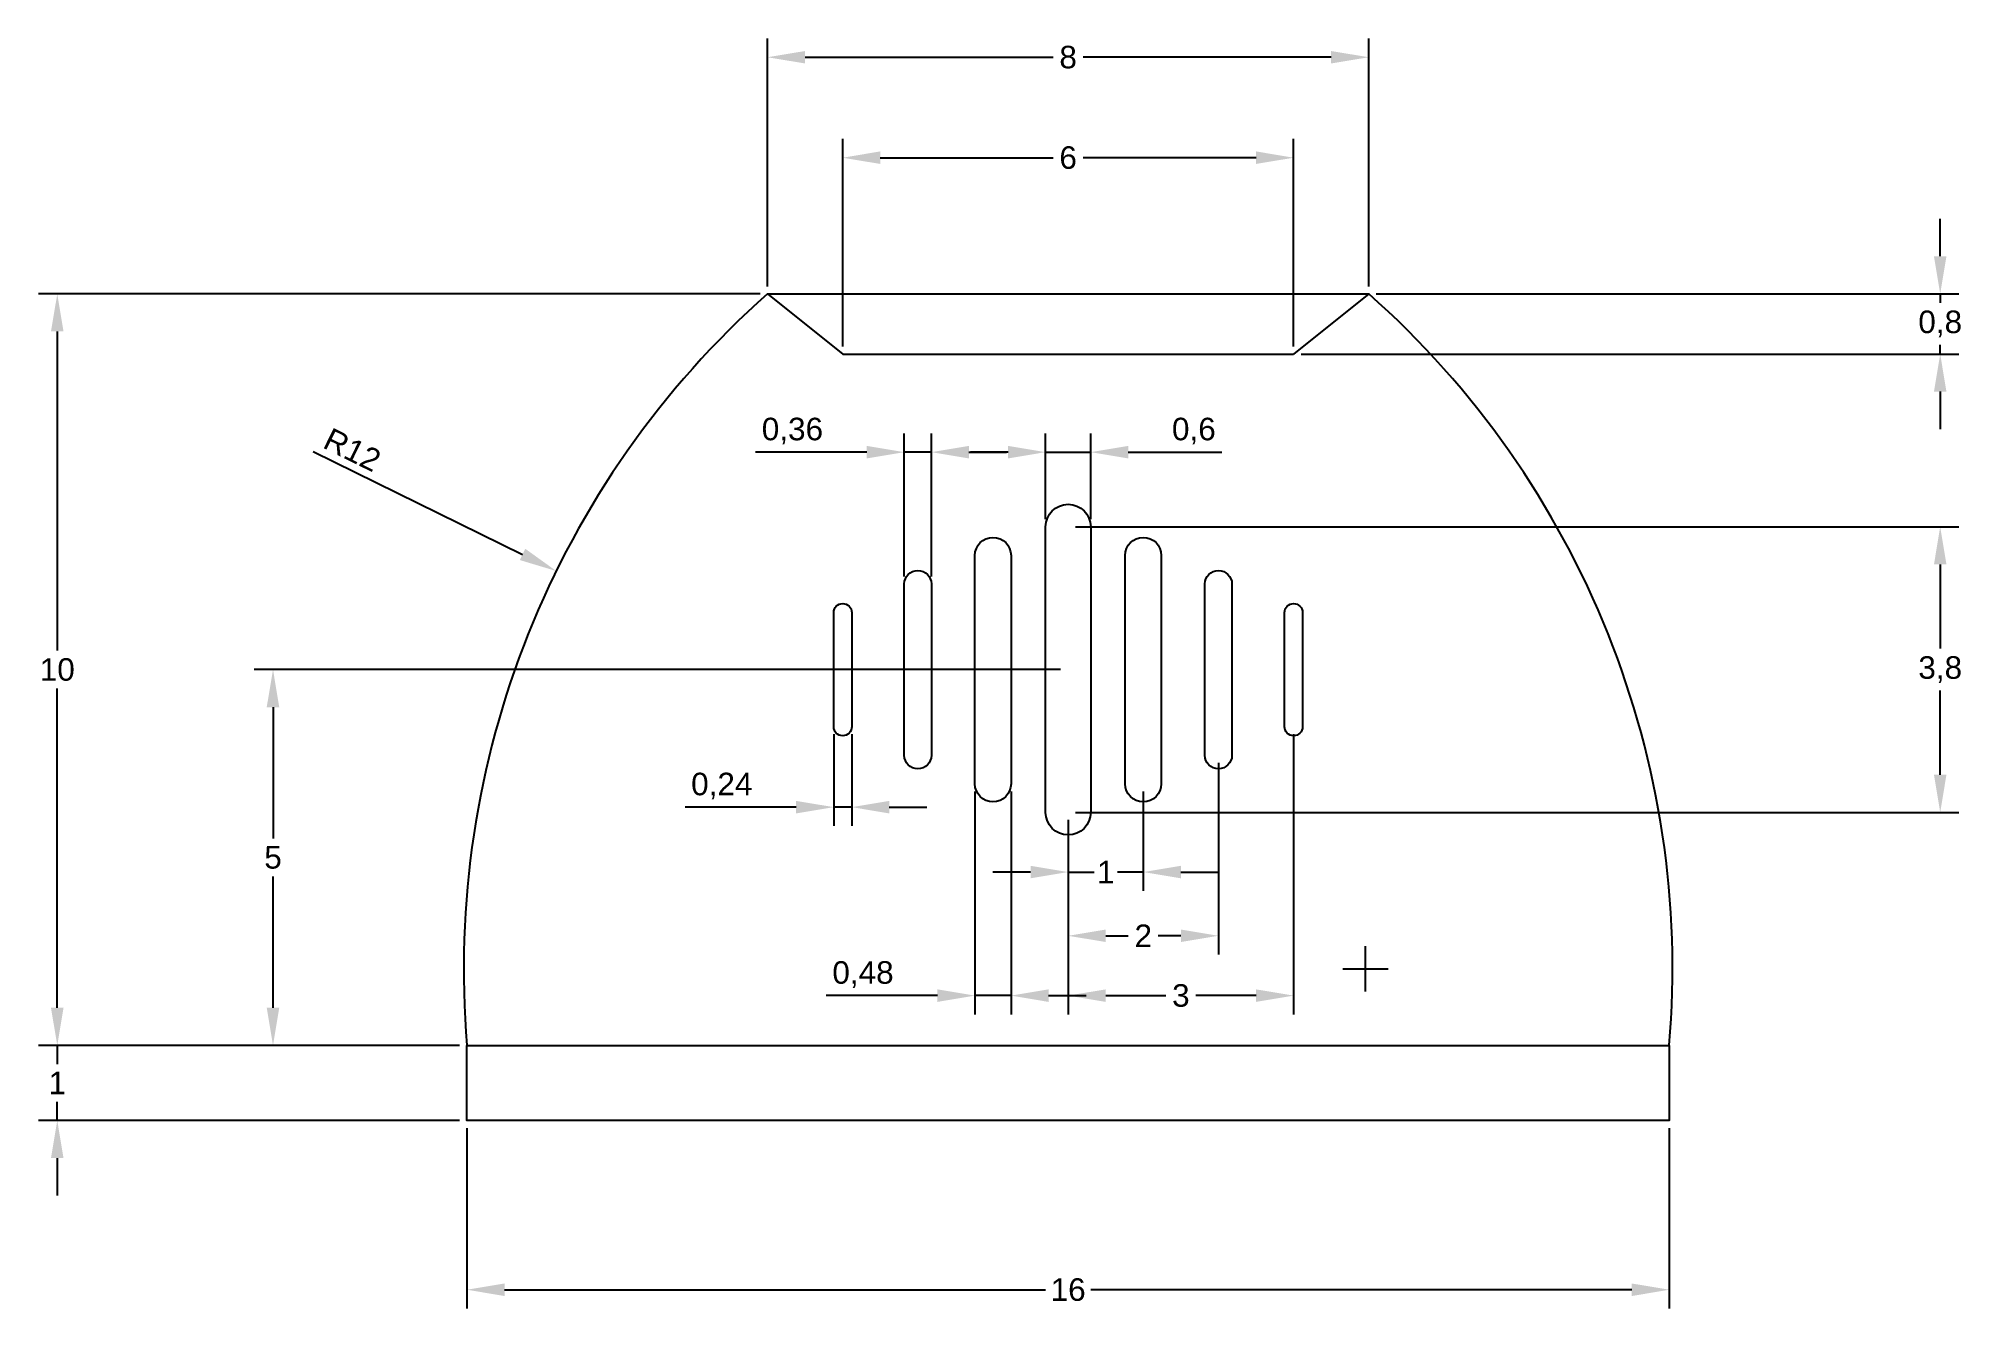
# Model space of a CAD drawing. Header units: millimetres. Extents: x 3024.4 to 3050, y 1775.8 to 1792.7.
import ezdxf

# ---------------------------------------------------------------- set-up
doc = ezdxf.new("R2010")
doc.units = ezdxf.units.MM
doc.header["$PDMODE"] = 34
doc.styles.get("Standard").update_dxf_attribs({"font": 'arial.ttf'})
doc.dimstyles.new('ISO-25', dxfattribs={"dimtxt": 0.3, "dimasz": 0.5, "dimexe": 0.25, "dimexo": 0.1, "dimgap": 0.1, "dimtad": 1, "dimtxsty": 'Standard', "dimcen": 2.5, "dimadec": 0, "dimazin": 0, "dimtfac": 1, "dimtmove": 0, "dimatfit": 3, "dimfxl": 1, "dimarcsym": 0})

# ---------------------------------------------------------------- blocks, each defined once
blk = doc.blocks.new('*D3')
at = {"color": 0, "lineweight": -2, "transparency": 16777216}
for p, q in [((3030.1, 1778.201), (3030.1, 1775.799)), ((3046.1, 1778.201), (3046.1, 1775.799)), ((3030.6, 1776.049), (3037.799, 1776.049)), ((3045.6, 1776.049), (3038.401, 1776.049))]:
    blk.add_line(p, q, dxfattribs=at)
at = {"color": 0, "transparency": 16777216}
for points in [[(3030.6, 1776.132), (3030.6, 1775.965), (3030.1, 1776.049)], [(3045.6, 1776.132), (3045.6, 1775.965), (3046.1, 1776.049)]]:
    blk.add_solid(points, dxfattribs=at)
at = {"layer": 'Defpoints', "color": 0, "transparency": 16777216}
for p in [(3030.1, 1778.301), (3046.1, 1778.301), (3046.1, 1776.049)]:
    blk.add_point(p, dxfattribs=at)
at = {"color": 0, "transparency": 16777216, "insert": (3038.1, 1776.049), "char_height": 0.3, "attachment_point": 5}
blk.add_mtext('16', dxfattribs=at)
blk = doc.blocks.new('*D4')
at = {"color": 0, "lineweight": -2, "transparency": 16777216}
for p, q in [((3024.648, 1779.801), (3024.648, 1780.301)), ((3030, 1779.301), (3024.398, 1779.301)), ((3024.648, 1779.301), (3024.648, 1779.052)), ((3024.648, 1778.301), (3024.648, 1778.551)), ((3030, 1778.301), (3024.398, 1778.301)), ((3024.648, 1777.801), (3024.648, 1777.301))]:
    blk.add_line(p, q, dxfattribs=at)
at = {"color": 0, "transparency": 16777216}
for points in [[(3024.564, 1779.801), (3024.731, 1779.801), (3024.648, 1779.301)], [(3024.564, 1777.801), (3024.731, 1777.801), (3024.648, 1778.301)]]:
    blk.add_solid(points, dxfattribs=at)
at = {"layer": 'Defpoints', "color": 0, "transparency": 16777216}
for p in [(3024.648, 1779.301), (3030.1, 1779.301), (3030.1, 1778.301)]:
    blk.add_point(p, dxfattribs=at)
at = {"color": 0, "transparency": 16777216, "insert": (3024.648, 1778.801), "char_height": 0.3, "attachment_point": 5}
blk.add_mtext('1', dxfattribs=at)
blk = doc.blocks.new('*D5')
at = {"color": 0, "lineweight": -2, "transparency": 16777216}
for p, q in [((3034, 1789.301), (3024.398, 1789.301)), ((3024.648, 1788.801), (3024.648, 1784.555)), ((3024.648, 1779.801), (3024.648, 1784.048)), ((3030, 1779.301), (3024.398, 1779.301))]:
    blk.add_line(p, q, dxfattribs=at)
at = {"color": 0, "transparency": 16777216}
for points in [[(3024.564, 1788.801), (3024.731, 1788.801), (3024.648, 1789.301)], [(3024.564, 1779.801), (3024.731, 1779.801), (3024.648, 1779.301)]]:
    blk.add_solid(points, dxfattribs=at)
at = {"layer": 'Defpoints', "color": 0, "transparency": 16777216}
for p in [(3034.1, 1789.301), (3024.648, 1779.301), (3030.1, 1779.301)]:
    blk.add_point(p, dxfattribs=at)
at = {"color": 0, "transparency": 16777216, "insert": (3024.648, 1784.301), "char_height": 0.3, "attachment_point": 5}
blk.add_mtext('10', dxfattribs=at)
blk = doc.blocks.new('*D6')
at = {"color": 0, "lineweight": -2, "transparency": 16777216}
for p, q in [((3038, 1784.301), (3027.269, 1784.301)), ((3027.519, 1783.801), (3027.519, 1782.054)), ((3027.519, 1779.801), (3027.519, 1781.549)), ((3030, 1779.301), (3027.269, 1779.301))]:
    blk.add_line(p, q, dxfattribs=at)
at = {"color": 0, "transparency": 16777216}
for points in [[(3027.435, 1783.801), (3027.602, 1783.801), (3027.519, 1784.301)], [(3027.435, 1779.801), (3027.602, 1779.801), (3027.519, 1779.301)]]:
    blk.add_solid(points, dxfattribs=at)
at = {"layer": 'Defpoints', "color": 0, "transparency": 16777216}
for p in [(3038.1, 1784.301), (3027.519, 1779.301), (3030.1, 1779.301)]:
    blk.add_point(p, dxfattribs=at)
at = {"color": 0, "transparency": 16777216, "insert": (3027.519, 1781.801), "char_height": 0.3, "attachment_point": 5}
blk.add_mtext('5', dxfattribs=at)
blk = doc.blocks.new('*D7')
at = {"color": 0, "lineweight": -2, "transparency": 16777216}
for p, q in [((3028.055, 1787.203), (3030.839, 1785.834)), ((3042.057, 1780.019), (3042.057, 1780.619)), ((3041.757, 1780.319), (3042.357, 1780.319))]:
    blk.add_line(p, q, dxfattribs=at)
at = {"color": 0, "transparency": 16777216}
blk.add_solid([(3030.876, 1785.909), (3030.803, 1785.759), (3031.288, 1785.613)], dxfattribs=at)
at = {"layer": 'Defpoints', "color": 0, "transparency": 16777216}
for p in [(3031.288, 1785.613), (3042.057, 1780.319)]:
    blk.add_point(p, dxfattribs=at)
at = {"color": 0, "transparency": 16777216, "insert": (3028.575, 1787.226), "char_height": 0.3, "attachment_point": 5, "rotation": 333.8194}
blk.add_mtext('R12', dxfattribs=at)
blk = doc.blocks.new('*D8')
at = {"color": 0, "lineweight": -2, "transparency": 16777216}
for p, q in [((3035.1, 1788.601), (3035.1, 1791.363)), ((3041.1, 1788.601), (3041.1, 1791.363)), ((3035.6, 1791.113), (3037.901, 1791.113)), ((3040.6, 1791.113), (3038.299, 1791.113))]:
    blk.add_line(p, q, dxfattribs=at)
at = {"color": 0, "transparency": 16777216}
for points in [[(3035.6, 1791.197), (3035.6, 1791.03), (3035.1, 1791.113)], [(3040.6, 1791.197), (3040.6, 1791.03), (3041.1, 1791.113)]]:
    blk.add_solid(points, dxfattribs=at)
at = {"layer": 'Defpoints', "color": 0, "transparency": 16777216}
for p in [(3041.1, 1791.113), (3035.1, 1788.501), (3041.1, 1788.501)]:
    blk.add_point(p, dxfattribs=at)
at = {"color": 0, "transparency": 16777216, "insert": (3038.1, 1791.113), "char_height": 0.3, "attachment_point": 5}
blk.add_mtext('6', dxfattribs=at)
blk = doc.blocks.new('*D9')
at = {"color": 0, "lineweight": -2, "transparency": 16777216}
for p, q in [((3034.1, 1789.401), (3034.1, 1792.7)), ((3042.1, 1789.401), (3042.1, 1792.7)), ((3034.6, 1792.45), (3037.901, 1792.45)), ((3041.6, 1792.45), (3038.299, 1792.45))]:
    blk.add_line(p, q, dxfattribs=at)
at = {"color": 0, "transparency": 16777216}
for points in [[(3034.6, 1792.533), (3034.6, 1792.367), (3034.1, 1792.45)], [(3041.6, 1792.533), (3041.6, 1792.367), (3042.1, 1792.45)]]:
    blk.add_solid(points, dxfattribs=at)
at = {"layer": 'Defpoints', "color": 0, "transparency": 16777216}
for p in [(3034.1, 1792.45), (3034.1, 1789.301), (3042.1, 1789.301)]:
    blk.add_point(p, dxfattribs=at)
at = {"color": 0, "transparency": 16777216, "insert": (3038.1, 1792.45), "char_height": 0.3, "attachment_point": 5}
blk.add_mtext('8', dxfattribs=at)
blk = doc.blocks.new('*D10')
at = {"color": 0, "lineweight": -2, "transparency": 16777216}
for p, q in [((3049.705, 1789.801), (3049.705, 1790.301)), ((3042.2, 1789.301), (3049.955, 1789.301)), ((3049.705, 1789.301), (3049.705, 1789.182)), ((3049.705, 1788.501), (3049.705, 1788.621)), ((3041.2, 1788.501), (3049.955, 1788.501)), ((3049.705, 1788.001), (3049.705, 1787.501))]:
    blk.add_line(p, q, dxfattribs=at)
at = {"color": 0, "transparency": 16777216}
for points in [[(3049.622, 1789.801), (3049.788, 1789.801), (3049.705, 1789.301)], [(3049.622, 1788.001), (3049.788, 1788.001), (3049.705, 1788.501)]]:
    blk.add_solid(points, dxfattribs=at)
at = {"layer": 'Defpoints', "color": 0, "transparency": 16777216}
for p in [(3042.1, 1789.301), (3049.705, 1789.301), (3041.1, 1788.501)]:
    blk.add_point(p, dxfattribs=at)
at = {"color": 0, "transparency": 16777216, "insert": (3049.705, 1788.901), "char_height": 0.3, "attachment_point": 5}
blk.add_mtext('0,8', dxfattribs=at)
blk = doc.blocks.new('*D11')
at = {"color": 0, "lineweight": -2, "transparency": 16777216}
for p, q in [((3038.2, 1786.201), (3049.955, 1786.201)), ((3049.705, 1785.701), (3049.705, 1784.582)), ((3049.705, 1782.901), (3049.705, 1784.021)), ((3038.2, 1782.401), (3049.955, 1782.401))]:
    blk.add_line(p, q, dxfattribs=at)
at = {"color": 0, "transparency": 16777216}
for points in [[(3049.622, 1785.701), (3049.788, 1785.701), (3049.705, 1786.201)], [(3049.622, 1782.901), (3049.788, 1782.901), (3049.705, 1782.401)]]:
    blk.add_solid(points, dxfattribs=at)
at = {"layer": 'Defpoints', "color": 0, "transparency": 16777216}
for p in [(3038.1, 1786.201), (3038.1, 1782.401), (3049.705, 1782.401)]:
    blk.add_point(p, dxfattribs=at)
at = {"color": 0, "transparency": 16777216, "insert": (3049.705, 1784.301), "char_height": 0.3, "attachment_point": 5}
blk.add_mtext('3,8', dxfattribs=at)
blk = doc.blocks.new('*D12')
at = {"color": 0, "lineweight": -2, "transparency": 16777216}
for p, q in [((3039.1, 1782.681), (3039.1, 1781.357)), ((3038.1, 1782.301), (3038.1, 1781.357)), ((3037.6, 1781.607), (3037.1, 1781.607)), ((3038.1, 1781.607), (3038.445, 1781.607)), ((3039.1, 1781.607), (3038.755, 1781.607)), ((3039.6, 1781.607), (3040.1, 1781.607))]:
    blk.add_line(p, q, dxfattribs=at)
at = {"color": 0, "transparency": 16777216}
for points in [[(3037.6, 1781.69), (3037.6, 1781.524), (3038.1, 1781.607)], [(3039.6, 1781.69), (3039.6, 1781.524), (3039.1, 1781.607)]]:
    blk.add_solid(points, dxfattribs=at)
at = {"layer": 'Defpoints', "color": 0, "transparency": 16777216}
for p in [(3039.1, 1782.781), (3038.1, 1782.401), (3039.1, 1781.607)]:
    blk.add_point(p, dxfattribs=at)
at = {"color": 0, "transparency": 16777216, "insert": (3038.6, 1781.607), "char_height": 0.3, "attachment_point": 5}
blk.add_mtext('1', dxfattribs=at)
blk = doc.blocks.new('*D13')
at = {"color": 0, "lineweight": -2, "transparency": 16777216}
for p, q in [((3040.1, 1783.061), (3040.1, 1780.509)), ((3038.1, 1782.301), (3038.1, 1780.509)), ((3038.6, 1780.759), (3038.901, 1780.759)), ((3039.6, 1780.759), (3039.299, 1780.759))]:
    blk.add_line(p, q, dxfattribs=at)
at = {"color": 0, "transparency": 16777216}
for points in [[(3038.6, 1780.842), (3038.6, 1780.676), (3038.1, 1780.759)], [(3039.6, 1780.842), (3039.6, 1780.676), (3040.1, 1780.759)]]:
    blk.add_solid(points, dxfattribs=at)
at = {"layer": 'Defpoints', "color": 0, "transparency": 16777216}
for p in [(3040.1, 1783.161), (3038.1, 1782.401), (3040.1, 1780.759)]:
    blk.add_point(p, dxfattribs=at)
at = {"color": 0, "transparency": 16777216, "insert": (3039.1, 1780.759), "char_height": 0.3, "attachment_point": 5}
blk.add_mtext('2', dxfattribs=at)
blk = doc.blocks.new('*D14')
at = {"color": 0, "lineweight": -2, "transparency": 16777216}
for p, q in [((3041.1, 1783.441), (3041.1, 1779.713)), ((3038.1, 1782.301), (3038.1, 1779.713)), ((3038.6, 1779.963), (3039.402, 1779.963)), ((3040.6, 1779.963), (3039.798, 1779.963))]:
    blk.add_line(p, q, dxfattribs=at)
at = {"color": 0, "transparency": 16777216}
for points in [[(3038.6, 1780.046), (3038.6, 1779.879), (3038.1, 1779.963)], [(3040.6, 1780.046), (3040.6, 1779.879), (3041.1, 1779.963)]]:
    blk.add_solid(points, dxfattribs=at)
at = {"layer": 'Defpoints', "color": 0, "transparency": 16777216}
for p in [(3041.1, 1783.541), (3038.1, 1782.401), (3041.1, 1779.963)]:
    blk.add_point(p, dxfattribs=at)
at = {"color": 0, "transparency": 16777216, "insert": (3039.6, 1779.963), "char_height": 0.3, "attachment_point": 5}
blk.add_mtext('3', dxfattribs=at)
blk = doc.blocks.new('*D15')
at = {"color": 0, "lineweight": -2, "transparency": 16777216}
for p, q in [((3037.8, 1786.301), (3037.8, 1787.445)), ((3038.4, 1786.301), (3038.4, 1787.445)), ((3037.3, 1787.195), (3036.8, 1787.195)), ((3037.8, 1787.195), (3038.4, 1787.195)), ((3038.9, 1787.195), (3040.146, 1787.195))]:
    blk.add_line(p, q, dxfattribs=at)
at = {"color": 0, "transparency": 16777216}
for points in [[(3037.3, 1787.278), (3037.3, 1787.111), (3037.8, 1787.195)], [(3038.9, 1787.278), (3038.9, 1787.111), (3038.4, 1787.195)]]:
    blk.add_solid(points, dxfattribs=at)
at = {"layer": 'Defpoints', "color": 0, "transparency": 16777216}
for p in [(3038.4, 1787.195), (3037.8, 1786.201), (3038.4, 1786.201)]:
    blk.add_point(p, dxfattribs=at)
at = {"color": 0, "transparency": 16777216, "insert": (3039.773, 1787.475), "char_height": 0.3, "attachment_point": 5}
blk.add_mtext('0,6', dxfattribs=at)
blk = doc.blocks.new('*D16')
at = {"color": 0, "lineweight": -2, "transparency": 16777216}
for p, q in [((3036.86, 1782.681), (3036.86, 1779.713)), ((3037.34, 1782.681), (3037.34, 1779.713)), ((3036.36, 1779.963), (3034.88, 1779.963)), ((3037.34, 1779.963), (3036.86, 1779.963)), ((3037.84, 1779.963), (3038.34, 1779.963))]:
    blk.add_line(p, q, dxfattribs=at)
at = {"color": 0, "transparency": 16777216}
for points in [[(3036.36, 1780.046), (3036.36, 1779.879), (3036.86, 1779.963)], [(3037.84, 1780.046), (3037.84, 1779.879), (3037.34, 1779.963)]]:
    blk.add_solid(points, dxfattribs=at)
at = {"layer": 'Defpoints', "color": 0, "transparency": 16777216}
for p in [(3036.86, 1782.781), (3037.34, 1782.781), (3037.34, 1779.963)]:
    blk.add_point(p, dxfattribs=at)
at = {"color": 0, "transparency": 16777216, "insert": (3035.37, 1780.243), "char_height": 0.3, "attachment_point": 5}
blk.add_mtext('0,48', dxfattribs=at)
blk = doc.blocks.new('*D17')
at = {"color": 0, "lineweight": -2, "transparency": 16777216}
for p, q in [((3035.92, 1785.541), (3035.92, 1787.445)), ((3036.28, 1785.541), (3036.28, 1787.445)), ((3035.42, 1787.195), (3033.941, 1787.195)), ((3036.28, 1787.195), (3035.92, 1787.195)), ((3036.78, 1787.195), (3037.28, 1787.195))]:
    blk.add_line(p, q, dxfattribs=at)
at = {"color": 0, "transparency": 16777216}
for points in [[(3035.42, 1787.278), (3035.42, 1787.111), (3035.92, 1787.195)], [(3036.78, 1787.278), (3036.78, 1787.111), (3036.28, 1787.195)]]:
    blk.add_solid(points, dxfattribs=at)
at = {"layer": 'Defpoints', "color": 0, "transparency": 16777216}
for p in [(3036.28, 1787.195), (3035.92, 1785.441), (3036.28, 1785.441)]:
    blk.add_point(p, dxfattribs=at)
at = {"color": 0, "transparency": 16777216, "insert": (3034.431, 1787.475), "char_height": 0.3, "attachment_point": 5}
blk.add_mtext('0,36', dxfattribs=at)
blk = doc.blocks.new('*D18')
at = {"color": 0, "lineweight": -2, "transparency": 16777216}
for p, q in [((3034.98, 1783.441), (3034.98, 1782.221)), ((3035.22, 1783.441), (3035.22, 1782.221)), ((3034.48, 1782.471), (3033.002, 1782.471)), ((3035.22, 1782.471), (3034.98, 1782.471)), ((3035.72, 1782.471), (3036.22, 1782.471))]:
    blk.add_line(p, q, dxfattribs=at)
at = {"color": 0, "transparency": 16777216}
for points in [[(3034.48, 1782.554), (3034.48, 1782.387), (3034.98, 1782.471)], [(3035.72, 1782.554), (3035.72, 1782.387), (3035.22, 1782.471)]]:
    blk.add_solid(points, dxfattribs=at)
at = {"layer": 'Defpoints', "color": 0, "transparency": 16777216}
for p in [(3034.98, 1783.541), (3035.22, 1783.541), (3035.22, 1782.471)]:
    blk.add_point(p, dxfattribs=at)
at = {"color": 0, "transparency": 16777216, "insert": (3033.491, 1782.751), "char_height": 0.3, "attachment_point": 5}
blk.add_mtext('0,24', dxfattribs=at)

msp = doc.modelspace()

# ---------------------------------------------------------------- linework, layer by layer
for p, q in [((3034.1, 1789.301), (3042.1, 1789.301)), ((3034.1, 1789.301), (3035.1, 1788.501)), ((3042.1, 1789.301), (3041.1, 1788.501)), ((3035.1, 1788.501), (3041.1, 1788.501))]:
    msp.add_line(p, q)
for points in [[(3037.8, 1782.401), (3037.8, 1786.201, -1), (3038.4, 1786.201), (3038.4, 1782.401, -1)], [(3037.34, 1782.781, -1), (3036.86, 1782.781), (3036.86, 1785.821, -1), (3037.34, 1785.821), (3037.34, 1785.821)], [(3039.34, 1782.781, -1), (3038.86, 1782.781), (3038.86, 1785.821, -1), (3039.34, 1785.821), (3039.34, 1785.821)], [(3036.28, 1783.161, -1), (3035.92, 1783.161), (3035.92, 1785.441, -1), (3036.28, 1785.441)], [(3040.28, 1783.161, -1), (3039.92, 1783.161), (3039.92, 1785.441, -1), (3040.28, 1785.441)], [(3035.22, 1783.541, -1), (3034.98, 1783.541), (3034.98, 1785.061, -1), (3035.22, 1785.061)], [(3041.22, 1783.541, -1), (3040.98, 1783.541), (3040.98, 1785.061, -1), (3041.22, 1785.061)]]:
    msp.add_lwpolyline(points, format="xyb", close=True)
msp.add_lwpolyline([(3030.1, 1779.301), (3046.1, 1779.301), (3046.1, 1778.301), (3030.1, 1778.301)], close=True)
for centre, start, end in [((3042.057, 1780.319), 131.5342, 184.863), ((3034.143, 1780.319), 355.137, 48.4658)]:
    msp.add_arc(centre, 12, start, end)

# ---------------------------------------------------------------- dimensions: what is measured, and where the dimension line sits
at = {"color": 3}
for base, p1, p2, override, picture, middle in [((3034.1, 1792.45), (3042.1, 1789.301), (3034.1, 1789.301), {"dimtad": 0, "dimtih": 1}, '*D9', (3038.1, 1792.45)), ((3041.1, 1791.113), (3035.1, 1788.501), (3041.1, 1788.501), {"dimtad": 0, "dimtih": 1}, '*D8', (3038.1, 1791.113)), ((3036.28, 1787.195), (3035.92, 1785.441), (3036.28, 1785.441), {"dimtxt": 0.3, "dimjust": 1}, '*D17', (3034.431, 1787.475)), ((3038.4, 1787.195), (3037.8, 1786.201), (3038.4, 1786.201), {"dimtxt": 0.3}, '*D15', (3039.773, 1787.475)), ((3035.22, 1782.471), (3034.98, 1783.541), (3035.22, 1783.541), {"dimjust": 1}, '*D18', (3033.491, 1782.751)), ((3041.1, 1779.963), (3038.1, 1782.401), (3041.1, 1783.541), {"dimtad": 0, "dimtih": 1}, '*D14', (3039.6, 1779.963)), ((3040.1, 1780.759), (3038.1, 1782.401), (3040.1, 1783.161), {"dimtad": 0, "dimtih": 1}, '*D13', (3039.1, 1780.759)), ((3037.34, 1779.963), (3036.86, 1782.781), (3037.34, 1782.781), {"dimjust": 1}, '*D16', (3035.37, 1780.243)), ((3039.1, 1781.607), (3038.1, 1782.401), (3039.1, 1782.781), {"dimtad": 0, "dimtih": 1}, '*D12', (3038.6, 1781.607)), ((3046.1, 1776.049), (3030.1, 1778.301), (3046.1, 1778.301), {"dimtad": 0, "dimtih": 1}, '*D3', (3038.1, 1776.049))]:
    dim = msp.add_linear_dim(base=base, p1=p1, p2=p2, dimstyle='ISO-25', override=override, dxfattribs=at)
    dim.commit()
    dim.dimension.update_dxf_attribs({"geometry": picture, "text_midpoint": middle})
for base, p1, p2, picture, middle in [((3049.705, 1789.301), (3041.1, 1788.501), (3042.1, 1789.301), '*D10', (3049.705, 1788.901)), ((3024.648, 1779.301), (3034.1, 1789.301), (3030.1, 1779.301), '*D5', (3024.648, 1784.301)), ((3049.705, 1782.401), (3038.1, 1786.201), (3038.1, 1782.401), '*D11', (3049.705, 1784.301)), ((3027.519, 1779.301), (3038.1, 1784.301), (3030.1, 1779.301), '*D6', (3027.519, 1781.801)), ((3024.648, 1779.301), (3030.1, 1778.301), (3030.1, 1779.301), '*D4', (3024.648, 1778.801))]:
    dim = msp.add_linear_dim(base=base, p1=p1, p2=p2, angle=90, dimstyle='ISO-25', override={"dimtad": 0, "dimtih": 1}, dxfattribs=at)
    dim.commit()
    dim.dimension.update_dxf_attribs({"geometry": picture, "text_midpoint": middle})
dim = msp.add_radius_dim(center=(3042.057, 1780.319), mpoint=(3031.288, 1785.613), dimstyle='ISO-25', override={"dimcen": 0.3, "dimtofl": 0}, dxfattribs=at)
dim.commit()
dim.dimension.update_dxf_attribs({"geometry": '*D7', "text_midpoint": (3028.465, 1787.001), "dimtype": 164})

doc.saveas('drawing.dxf')
